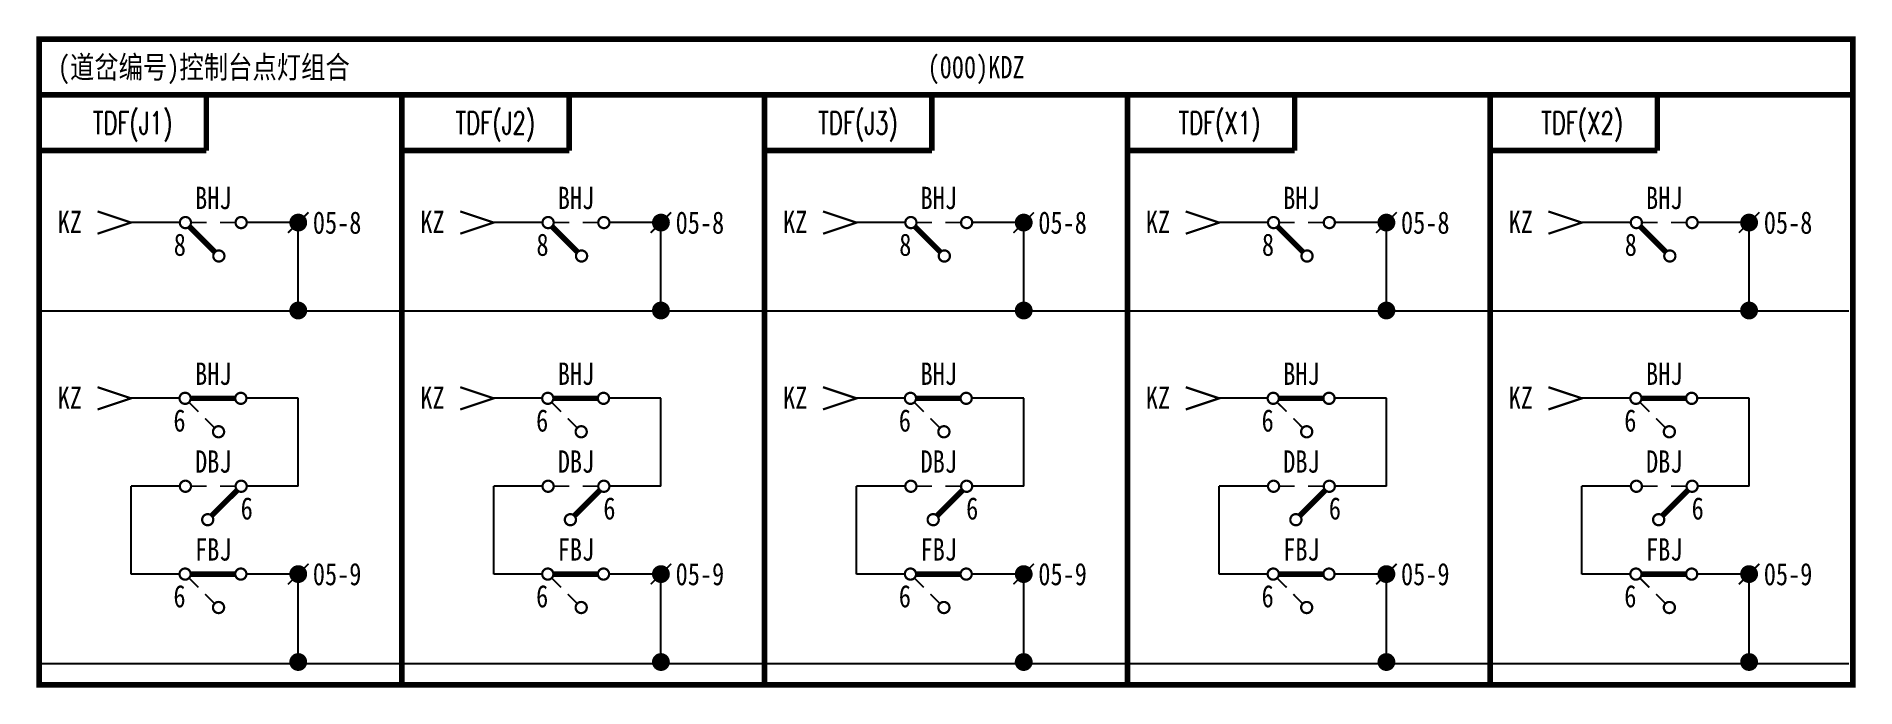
# Model space of a CAD drawing. Extents: x -1 to 163, y -2 to 56.
import ezdxf
from ezdxf.enums import TextEntityAlignment as Align

# ---------------------------------------------------------------- set-up
doc = ezdxf.new("R2010")
doc.units = 0
doc.linetypes.add('DASHED', pattern=[0.75, 0.5, -0.25])
doc.layers.get('0').update_dxf_attribs({"linetype": 'CONTINUOUS'})
doc.layers.add('TIE', color=7, linetype='CONTINUOUS')
doc.styles.add('HZ', font='txt.shx', dxfattribs={"width": 0.7, "height": 4.125067, "bigfont": 'hztxt.shx'})
doc.styles.add('ST', font='SimSun.ttf', dxfattribs={"width": 0.8})

# ---------------------------------------------------------------- blocks, each defined once
blk = doc.blocks.new('144')
at = {"const_width": 0.2}
for points in [[(1, 0, -1), (0, 0, -1)], [(6, 0, -1), (5, 0, -1)], [(4, -3, -1), (3, -3, -1)]]:
    blk.add_lwpolyline(points, format="xyb", close=True, dxfattribs=at)
for points, const_width in [([(2.4, 0), (1, 0)], 0.15), ([(5, 0), (3.6, 0)], 0.15), ([(0.85, -0.35), (3.15, -2.65)], 0.5)]:
    blk.add_lwpolyline(points, dxfattribs=dict(const_width=const_width))
blk.add_lwpolyline([(5.5, -1.3, 0, 0, 0), (5.5, -2.3, 0.8, 0, 0), (5.5, -4.5, 0, 0, 0)], format="xyseb")
at = {"width": 0.8}
for tag, p in [('RELAY', (3, 2.2)), ('0', (0, -2))]:
    blk.add_attdef(tag, text='', height=2, dxfattribs=at).set_placement(p, align=Align.MIDDLE)
blk = doc.blocks.new('W54')
at = {"const_width": 0.2}
blk.add_lwpolyline([(3, 1), (0, 0), (3, -1)], dxfattribs=at)
blk = doc.blocks.new('W55')
at = {"rotation": 180}
blk.add_blockref('W54', (0, 0), dxfattribs=at)
blk = doc.blocks.new('W21')
at = {"const_width": 0.15}
for points in [[(0, 0), (-0.92, -0.92)], [(0, 0), (0.92, 0.92)]]:
    blk.add_lwpolyline(points, dxfattribs=at)
at = {"const_width": 0.8}
blk.add_lwpolyline([(-0.4, 0, 1), (0.4, 0, 1)], format="xyb", close=True, dxfattribs=at)

msp = doc.modelspace()

# ---------------------------------------------------------------- linework, layer by layer
at = {"color": 0, "linetype": 'Continuous'}
for p, q in [((12.33, 39.57), (7.98, 39.57)), ((22.98, 39.57), (18.36, 39.57)), ((22.98, 31.68), (22.98, 39.57)), ((44.86, 39.57), (40.51, 39.57)), ((55.51, 39.57), (50.89, 39.57)), ((55.51, 31.68), (55.51, 39.57)), ((77.39, 39.57), (73.05, 39.57)), ((88.05, 39.57), (83.43, 39.57)), ((88.05, 31.68), (88.05, 39.57)), ((109.93, 39.57), (105.58, 39.57)), ((120.58, 39.57), (115.96, 39.57)), ((120.58, 31.68), (120.58, 39.57)), ((142.46, 39.57), (138.11, 39.57)), ((153.11, 39.57), (148.5, 39.57)), ((153.11, 31.68), (153.11, 39.57)), ((12.33, 23.8), (7.98, 23.8)), ((22.98, 23.8), (18.36, 23.8)), ((22.98, 15.91), (22.98, 23.8)), ((44.86, 23.8), (40.51, 23.8)), ((55.51, 23.8), (50.89, 23.8)), ((55.51, 15.91), (55.51, 23.8)), ((77.39, 23.8), (73.05, 23.8)), ((88.05, 23.8), (83.43, 23.8)), ((88.05, 15.91), (88.05, 23.8)), ((109.93, 23.8), (105.58, 23.8)), ((120.58, 23.8), (115.96, 23.8)), ((120.58, 15.91), (120.58, 23.8)), ((142.46, 23.8), (138.11, 23.8)), ((153.11, 23.8), (148.5, 23.8)), ((153.11, 15.91), (153.11, 23.8)), ((12.33, 15.91), (7.98, 15.91)), ((7.98, 8.03), (7.98, 15.91)), ((22.98, 15.91), (18.36, 15.91)), ((44.86, 15.91), (40.51, 15.91)), ((40.51, 8.03), (40.51, 15.91)), ((55.51, 15.91), (50.89, 15.91)), ((77.39, 15.91), (73.05, 15.91)), ((73.05, 8.03), (73.05, 15.91)), ((88.05, 15.91), (83.43, 15.91)), ((109.93, 15.91), (105.58, 15.91)), ((105.58, 8.03), (105.58, 15.91)), ((120.58, 15.91), (115.96, 15.91)), ((138.11, 8.03), (138.11, 15.91)), ((142.46, 15.91), (138.11, 15.91)), ((153.11, 15.91), (148.5, 15.91)), ((12.33, 8.03), (7.98, 8.03)), ((22.98, 8.03), (18.36, 8.03)), ((22.98, 0.14), (22.98, 8.03)), ((44.86, 8.03), (40.51, 8.03)), ((55.51, 8.03), (50.89, 8.03)), ((55.51, 0.14), (55.51, 8.03)), ((77.39, 8.03), (73.05, 8.03)), ((88.05, 8.03), (83.43, 8.03)), ((88.05, 0.14), (88.05, 8.03)), ((109.93, 8.03), (105.58, 8.03)), ((120.58, 8.03), (115.96, 8.03)), ((120.58, 0.14), (120.58, 8.03)), ((142.46, 8.03), (138.11, 8.03)), ((153.11, 8.03), (148.5, 8.03)), ((153.11, 0.14), (153.11, 8.03))]:
    msp.add_line(p, q, dxfattribs=at)
for p, q in [((0, 31.66), (162.06, 31.66)), ((0, 0), (162.06, 0))]:
    msp.add_line(p, q)
at = {"color": 0, "const_width": 0.5}
for points in [[(-0.26, 51.03), (162.41, 51.03), (162.41, 56.03), (-0.26, 56.03)], [(-0.26, 51.03), (32.28, 51.03), (32.28, -1.91), (-0.26, -1.91)], [(32.28, 51.03), (64.81, 51.03), (64.81, -1.91), (32.28, -1.91)], [(64.81, 51.03), (97.35, 51.03), (97.35, -1.91), (64.81, -1.91)], [(97.35, 51.03), (129.88, 51.03), (129.88, -1.91), (97.35, -1.91)], [(129.88, 51.03), (162.41, 51.03), (162.41, -1.91), (129.88, -1.91)]]:
    msp.add_lwpolyline(points, close=True, dxfattribs=at)
at = {"color": 0}
for points, const_width in [([(14.74, 51.03), (-0.26, 51.03), (-0.26, 56.03), (15.81, 56.03)], 0.5), ([(14.74, 46.03), (-0.26, 46.03), (-0.26, 51.03), (15.81, 51.03)], 0.5), ([(47.28, 46.03), (32.28, 46.03), (32.28, 51.03), (48.35, 51.03)], 0.5), ([(79.81, 46.03), (64.81, 46.03), (64.81, 51.03), (80.88, 51.03)], 0.5), ([(112.35, 46.03), (97.35, 46.03), (97.35, 51.03), (113.42, 51.03)], 0.5), ([(144.88, 46.03), (129.88, 46.03), (129.88, 51.03), (145.95, 51.03)], 0.5), ([(17.33, 23.8), (13.33, 23.8)], 0.5), ([(13.18, 23.44), (14.03, 22.6)], 0.15), ([(49.86, 23.8), (45.86, 23.8)], 0.5), ([(45.71, 23.44), (46.56, 22.6)], 0.15), ([(82.39, 23.8), (78.39, 23.8)], 0.5), ([(78.25, 23.44), (79.09, 22.6)], 0.15), ([(114.93, 23.8), (110.93, 23.8)], 0.5), ([(110.78, 23.44), (111.63, 22.6)], 0.15), ([(147.46, 23.8), (143.46, 23.8)], 0.5), ([(143.32, 23.44), (144.16, 22.6)], 0.15), ([(14.63, 22), (15.47, 21.15)], 0.15), ([(47.16, 22), (48.01, 21.15)], 0.15), ([(79.69, 22), (80.54, 21.15)], 0.15), ([(112.23, 22), (113.07, 21.15)], 0.15), ([(144.76, 22), (145.61, 21.15)], 0.15), ([(13.36, 15.91), (14.76, 15.91)], 0.15), ([(17.51, 15.56), (15.21, 13.27)], 0.5), ([(15.96, 15.91), (17.36, 15.91)], 0.15), ([(45.89, 15.91), (47.29, 15.91)], 0.15), ([(50.04, 15.56), (47.75, 13.27)], 0.5), ([(48.49, 15.91), (49.89, 15.91)], 0.15), ([(78.43, 15.91), (79.83, 15.91)], 0.15), ([(82.58, 15.56), (80.28, 13.27)], 0.5), ([(81.03, 15.91), (82.43, 15.91)], 0.15), ([(110.96, 15.91), (112.36, 15.91)], 0.15), ([(115.11, 15.56), (112.82, 13.27)], 0.5), ([(113.56, 15.91), (114.96, 15.91)], 0.15), ([(143.5, 15.91), (144.9, 15.91)], 0.15), ([(147.64, 15.56), (145.35, 13.27)], 0.5), ([(146.1, 15.91), (147.5, 15.91)], 0.15), ([(17.33, 8.03), (13.33, 8.03)], 0.5), ([(49.86, 8.03), (45.86, 8.03)], 0.5), ([(82.39, 8.03), (78.39, 8.03)], 0.5), ([(114.93, 8.03), (110.93, 8.03)], 0.5), ([(147.46, 8.03), (143.46, 8.03)], 0.5), ([(13.18, 7.67), (14.03, 6.83)], 0.15), ([(45.71, 7.67), (46.56, 6.83)], 0.15), ([(78.25, 7.67), (79.09, 6.83)], 0.15), ([(110.78, 7.67), (111.63, 6.83)], 0.15), ([(143.32, 7.67), (144.16, 6.83)], 0.15), ([(14.63, 6.23), (15.47, 5.38)], 0.15), ([(47.16, 6.23), (48.01, 5.38)], 0.15), ([(79.69, 6.23), (80.54, 5.38)], 0.15), ([(112.23, 6.23), (113.07, 5.38)], 0.15), ([(144.76, 6.23), (145.61, 5.38)], 0.15)]:
    msp.add_lwpolyline(points, dxfattribs=dict(at, const_width=const_width))
for points in [[(14.74, 51.03, 0.5, 0.5, 0), (14.74, 46.03, 0.5, 0.5, 0)], [(47.28, 51.03, 0.5, 0.5, 0), (47.28, 46.03, 0.5, 0.5, 0)], [(79.81, 51.03, 0.5, 0.5, 0), (79.81, 46.03, 0.5, 0.5, 0)], [(112.35, 51.03, 0.5, 0.5, 0), (112.35, 46.03, 0.5, 0.5, 0)], [(144.88, 51.03, 0.5, 0.5, 0), (144.88, 46.03, 0.5, 0.5, 0)], [(17.83, 22.5, 0, 0, 0), (17.83, 21.5, 0.8, 0, 0), (17.83, 19.3, 0, 0, 0)], [(50.36, 22.5, 0, 0, 0), (50.36, 21.5, 0.8, 0, 0), (50.36, 19.3, 0, 0, 0)], [(82.89, 22.5, 0, 0, 0), (82.89, 21.5, 0.8, 0, 0), (82.89, 19.3, 0, 0, 0)], [(115.43, 22.5, 0, 0, 0), (115.43, 21.5, 0.8, 0, 0), (115.43, 19.3, 0, 0, 0)], [(147.96, 22.5, 0, 0, 0), (147.96, 21.5, 0.8, 0, 0), (147.96, 19.3, 0, 0, 0)], [(12.86, 11.41, 0, 0, 0), (12.86, 12.41, 0.8, 0, 0), (12.86, 14.61, 0, 0, 0)], [(45.39, 11.41, 0, 0, 0), (45.39, 12.41, 0.8, 0, 0), (45.39, 14.61, 0, 0, 0)], [(77.93, 11.41, 0, 0, 0), (77.93, 12.41, 0.8, 0, 0), (77.93, 14.61, 0, 0, 0)], [(110.46, 11.41, 0, 0, 0), (110.46, 12.41, 0.8, 0, 0), (110.46, 14.61, 0, 0, 0)], [(143, 11.41, 0, 0, 0), (143, 12.41, 0.8, 0, 0), (143, 14.61, 0, 0, 0)], [(17.83, 6.73, 0, 0, 0), (17.83, 5.73, 0.8, 0, 0), (17.83, 3.53, 0, 0, 0)], [(50.36, 6.73, 0, 0, 0), (50.36, 5.73, 0.8, 0, 0), (50.36, 3.53, 0, 0, 0)], [(82.89, 6.73, 0, 0, 0), (82.89, 5.73, 0.8, 0, 0), (82.89, 3.53, 0, 0, 0)], [(115.43, 6.73, 0, 0, 0), (115.43, 5.73, 0.8, 0, 0), (115.43, 3.53, 0, 0, 0)], [(147.96, 6.73, 0, 0, 0), (147.96, 5.73, 0.8, 0, 0), (147.96, 3.53, 0, 0, 0)]]:
    msp.add_lwpolyline(points, format="xyseb", dxfattribs=at)
for points, const_width in [([(22.58, 31.68, 1), (23.38, 31.68, 1)], 0.8), ([(55.11, 31.68, 1), (55.91, 31.68, 1)], 0.8), ([(87.65, 31.68, 1), (88.45, 31.68, 1)], 0.8), ([(120.18, 31.68, 1), (120.98, 31.68, 1)], 0.8), ([(152.71, 31.68, 1), (153.51, 31.68, 1)], 0.8), ([(13.33, 23.8, -1), (12.33, 23.8, -1)], 0.2), ([(18.33, 23.8, -1), (17.33, 23.8, -1)], 0.2), ([(45.86, 23.8, -1), (44.86, 23.8, -1)], 0.2), ([(50.86, 23.8, -1), (49.86, 23.8, -1)], 0.2), ([(78.39, 23.8, -1), (77.39, 23.8, -1)], 0.2), ([(83.39, 23.8, -1), (82.39, 23.8, -1)], 0.2), ([(110.93, 23.8, -1), (109.93, 23.8, -1)], 0.2), ([(115.93, 23.8, -1), (114.93, 23.8, -1)], 0.2), ([(143.46, 23.8, -1), (142.46, 23.8, -1)], 0.2), ([(148.46, 23.8, -1), (147.46, 23.8, -1)], 0.2), ([(16.33, 20.8, -1), (15.33, 20.8, -1)], 0.2), ([(48.86, 20.8, -1), (47.86, 20.8, -1)], 0.2), ([(81.39, 20.8, -1), (80.39, 20.8, -1)], 0.2), ([(113.93, 20.8, -1), (112.93, 20.8, -1)], 0.2), ([(146.46, 20.8, -1), (145.46, 20.8, -1)], 0.2), ([(12.36, 15.91, 1), (13.36, 15.91, 1)], 0.2), ([(17.36, 15.91, 1), (18.36, 15.91, 1)], 0.2), ([(44.89, 15.91, 1), (45.89, 15.91, 1)], 0.2), ([(49.89, 15.91, 1), (50.89, 15.91, 1)], 0.2), ([(77.43, 15.91, 1), (78.43, 15.91, 1)], 0.2), ([(82.43, 15.91, 1), (83.43, 15.91, 1)], 0.2), ([(109.96, 15.91, 1), (110.96, 15.91, 1)], 0.2), ([(114.96, 15.91, 1), (115.96, 15.91, 1)], 0.2), ([(142.5, 15.91, 1), (143.5, 15.91, 1)], 0.2), ([(147.5, 15.91, 1), (148.5, 15.91, 1)], 0.2), ([(14.36, 12.91, 1), (15.36, 12.91, 1)], 0.2), ([(46.89, 12.91, 1), (47.89, 12.91, 1)], 0.2), ([(79.43, 12.91, 1), (80.43, 12.91, 1)], 0.2), ([(111.96, 12.91, 1), (112.96, 12.91, 1)], 0.2), ([(144.5, 12.91, 1), (145.5, 12.91, 1)], 0.2), ([(13.33, 8.03, -1), (12.33, 8.03, -1)], 0.2), ([(18.33, 8.03, -1), (17.33, 8.03, -1)], 0.2), ([(45.86, 8.03, -1), (44.86, 8.03, -1)], 0.2), ([(50.86, 8.03, -1), (49.86, 8.03, -1)], 0.2), ([(78.39, 8.03, -1), (77.39, 8.03, -1)], 0.2), ([(83.39, 8.03, -1), (82.39, 8.03, -1)], 0.2), ([(110.93, 8.03, -1), (109.93, 8.03, -1)], 0.2), ([(115.93, 8.03, -1), (114.93, 8.03, -1)], 0.2), ([(143.46, 8.03, -1), (142.46, 8.03, -1)], 0.2), ([(148.46, 8.03, -1), (147.46, 8.03, -1)], 0.2), ([(16.33, 5.03, -1), (15.33, 5.03, -1)], 0.2), ([(48.86, 5.03, -1), (47.86, 5.03, -1)], 0.2), ([(81.39, 5.03, -1), (80.39, 5.03, -1)], 0.2), ([(113.93, 5.03, -1), (112.93, 5.03, -1)], 0.2), ([(146.46, 5.03, -1), (145.46, 5.03, -1)], 0.2), ([(22.58, 0.14, 1), (23.38, 0.14, 1)], 0.8), ([(55.11, 0.14, 1), (55.91, 0.14, 1)], 0.8), ([(87.65, 0.14, 1), (88.45, 0.14, 1)], 0.8), ([(120.18, 0.14, 1), (120.98, 0.14, 1)], 0.8), ([(152.71, 0.14, 1), (153.51, 0.14, 1)], 0.8)]:
    msp.add_lwpolyline(points, format="xyb", close=True, dxfattribs=dict(at, const_width=const_width))

# ---------------------------------------------------------------- block references
for name, p in [('W55', (7.98, 39.57)), ('W21', (22.98, 39.57)), ('W55', (40.51, 39.57)), ('W21', (55.51, 39.57)), ('W55', (73.05, 39.57)), ('W21', (88.05, 39.57)), ('W55', (105.58, 39.57)), ('W21', (120.58, 39.57)), ('W55', (138.11, 39.57)), ('W21', (153.11, 39.57)), ('W55', (7.98, 23.8)), ('W55', (40.51, 23.8)), ('W55', (73.05, 23.8)), ('W55', (105.58, 23.8)), ('W55', (138.11, 23.8)), ('W21', (22.98, 8.03)), ('W21', (55.51, 8.03)), ('W21', (88.05, 8.03)), ('W21', (120.58, 8.03)), ('W21', (153.11, 8.03))]:
    msp.add_blockref(name, p, dxfattribs=at)
at = {"color": 0, "linetype": 'DASHED'}
for p in [(12.36, 39.57), (44.89, 39.57), (77.43, 39.57), (109.96, 39.57), (142.5, 39.57)]:
    msp.add_blockref('144', p, dxfattribs=at)

# ---------------------------------------------------------------- texts
at = {"color": 0, "linetype": 'Continuous'}
for s, style, width, p in [('(道岔编号)控制台点灯组合', 'ST', 0.8, (27.6, 52.52)), ('TDF(J1)', 'HZ', 0.7, (11.69, 47.51)), ('TDF(J2)', 'HZ', 0.7, (44.23, 47.51)), ('TDF(J3)', 'HZ', 0.7, (76.76, 47.51)), ('TDF(X1)', 'HZ', 0.7, (109.3, 47.51)), ('TDF(X2)', 'HZ', 0.7, (141.83, 47.51))]:
    msp.add_text(s, height=2, dxfattribs=dict(at, style=style, width=width)).set_placement(p, align=Align.RIGHT)
at = {"width": 0.8}
for s, p in [('8', (12.36, 37.57)), ('8', (44.89, 37.57)), ('8', (77.43, 37.57)), ('8', (109.96, 37.57)), ('8', (142.5, 37.57)), ('6', (12.33, 21.8)), ('6', (44.86, 21.8)), ('6', (77.39, 21.8)), ('6', (109.93, 21.8)), ('6', (142.46, 21.8)), ('6', (18.36, 13.91)), ('6', (50.89, 13.91)), ('6', (83.43, 13.91)), ('6', (115.96, 13.91)), ('6', (148.5, 13.91)), ('6', (12.33, 6.03)), ('6', (44.86, 6.03)), ('6', (77.39, 6.03)), ('6', (109.93, 6.03)), ('6', (142.46, 6.03))]:
    msp.add_text(s, height=2, dxfattribs=at).set_placement(p, align=Align.MIDDLE)
at = {"layer": 'TIE', "color": 0, "width": 0.8}
msp.add_text('(000)KDZ', height=2, dxfattribs=at).set_placement((88.13, 52.52), align=Align.RIGHT)
for s, p in [('BHJ', (15.36, 40.78)), ('BHJ', (47.89, 40.78)), ('BHJ', (80.43, 40.78)), ('BHJ', (112.96, 40.78)), ('BHJ', (145.5, 40.78)), ('BHJ', (15.36, 25.01)), ('BHJ', (47.89, 25.01)), ('BHJ', (80.43, 25.01)), ('BHJ', (112.96, 25.01)), ('BHJ', (145.5, 25.01)), ('DBJ', (15.36, 17.13)), ('DBJ', (47.89, 17.13)), ('DBJ', (80.43, 17.13)), ('DBJ', (112.96, 17.13)), ('DBJ', (145.5, 17.13)), ('FBJ', (15.36, 9.24)), ('FBJ', (47.89, 9.24)), ('FBJ', (80.43, 9.24)), ('FBJ', (112.96, 9.24)), ('FBJ', (145.5, 9.24))]:
    msp.add_text(s, height=2, dxfattribs=at).set_placement(p, align=Align.CENTER)
for p in [(1.4, 38.63), (33.93, 38.63), (66.47, 38.63), (99, 38.63), (131.54, 38.63), (1.4, 22.86), (33.93, 22.86), (66.47, 22.86), (99, 22.86), (131.54, 22.86)]:
    msp.add_text('KZ', height=2, dxfattribs=at).set_placement(p)
at = {"layer": 'TIE', "color": 1, "width": 0.8}
for s, p in [('05-8', (24.29, 38.57)), ('05-8', (56.83, 38.57)), ('05-8', (89.36, 38.57)), ('05-8', (121.89, 38.57)), ('05-8', (154.43, 38.57)), ('05-9', (24.29, 7.03)), ('05-9', (56.83, 7.03)), ('05-9', (89.36, 7.03)), ('05-9', (121.89, 7.03)), ('05-9', (154.43, 7.03))]:
    msp.add_text(s, height=2, dxfattribs=at).set_placement(p)

doc.saveas('drawing.dxf')
